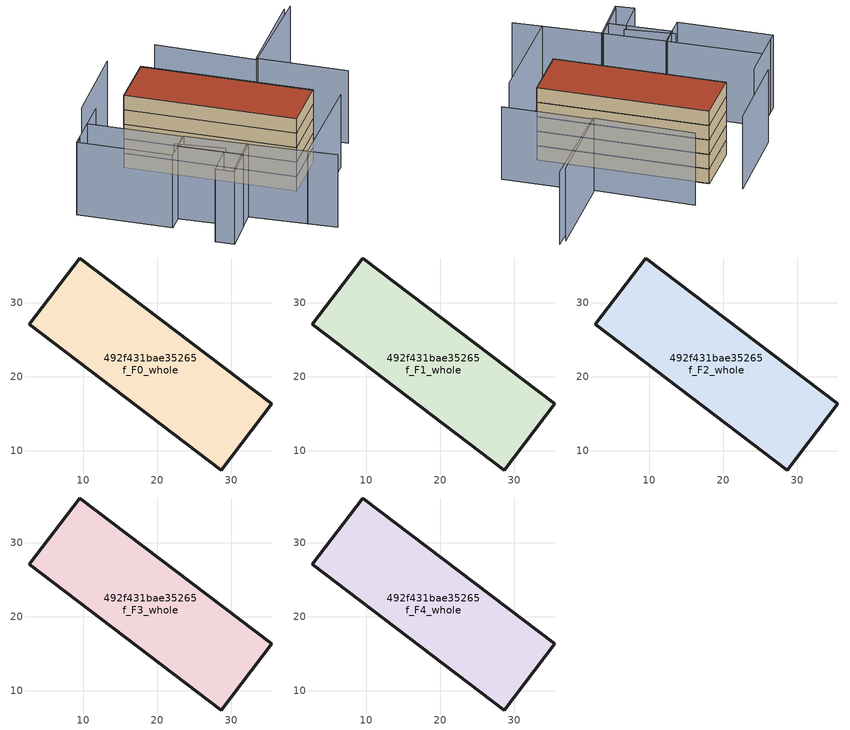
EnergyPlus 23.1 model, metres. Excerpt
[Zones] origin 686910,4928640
492f431bae35265f_F0_whole
 floor ground (EU_floor_Construction): 28.65,7.43 35.45,16.39 9.53,36.06 2.72,27.09 z0
 wall outside (EU_wall_Construction): 9.53,36.06 35.45,16.39 28.65,7.43 2.72,27.09 9.53,36.06 z0:3
492f431bae35265f_F1_whole
 floor to 492f431bae35265f_F0_whole (EU_floor_Construction): 28.65,7.43 35.45,16.39 9.53,36.06 2.72,27.09 z3
 wall outside (EU_wall_Construction): 9.53,36.06 35.45,16.39 28.65,7.43 2.72,27.09 9.53,36.06 z3:6
492f431bae35265f_F2_whole
 floor to 492f431bae35265f_F1_whole (EU_floor_Construction): 28.65,7.43 35.45,16.39 9.53,36.06 2.72,27.09 z6
 wall outside (EU_wall_Construction): 9.53,36.06 35.45,16.39 28.65,7.43 2.72,27.09 9.53,36.06 z6:9
492f431bae35265f_F3_whole
 floor to 492f431bae35265f_F2_whole (EU_floor_Construction): 28.65,7.43 35.45,16.39 9.53,36.06 2.72,27.09 z9
 wall outside (EU_wall_Construction): 9.53,36.06 35.45,16.39 28.65,7.43 2.72,27.09 9.53,36.06 z9:12
492f431bae35265f_F4_whole
 floor to 492f431bae35265f_F3_whole (EU_floor_Construction): 28.65,7.43 35.45,16.39 9.53,36.06 2.72,27.09 z12
 wall outside (EU_wall_Construction): 9.53,36.06 35.45,16.39 28.65,7.43 2.72,27.09 9.53,36.06 z12:15
 roof outside (EU_roof_Construction): 35.45,16.39 28.65,7.43 2.72,27.09 9.53,36.06 z15
shading: 4.6,6.93 12.63,1.87 / 11.27,-5.96 16.82,1.96 / 16.82,1.96 30.68,-7.74 / 26.11,-4.61 39.44,12.89 / 43.97,20.83 30.19,31.26 / 30.19,31.26 41.61,46.35 / 4.64,39.99 -6.06,25.64 / 43.09,47.17 30.12,30.76 / 30.12,30.76 14.92,42.77 / -3.82,24.3 -10.92,14.78 / 11.87,0.74 14.8,-1.31 / 14.8,-1.31 10.97,-6.78 / 10.97,-6.78 8.04,-4.73 / 8.04,-4.73 11.87,0.74 / 7.03,8.9 17.02,1.82 / 17.02,1.82 14.78,-1.33 / 14.78,-1.33 4.8,5.75 / 4.8,5.75 7.03,8.9 / -7.29,19.63 7.16,8.8 / 7.16,8.8 2.83,3.01 / 2.83,3.01 -11.63,13.84 / -11.63,13.84 -7.29,19.63 z0:15
[Building]
EU S2 Campaign: North Axis=0; Terrain=City; Solar Distribution=FullExterior
[Site:Location]
Bologna: Latitude=44.5; Longitude=11.25; Time Zone=1; Elevation=37
[SizingPeriod:WeatherFileDays]
AnnualSizingPeriod: Begin Month=1; Begin Day of Month=1; End Month=12; End Day of Month=31; Day of Week for Start Day=Monday; Use Weather File Daylight Saving Period=No; Use Weather File Rain and Snow Indicators=No
[MATERIAL]
EU_InternalMass_Material: Roughness=MediumRough; Thickness=0.1; Conductivity=1; Density=1800; Specific Heat=900; Thermal Absorptance=0.9; Solar Absorptance=0.7; Visible Absorptance=0.7
[MATERIAL:NOMASS] Roughness=MediumRough; Thermal Absorptance=0.9; Solar Absorptance=0.7; Visible Absorptance=0.7
Name | Thermal Resistance
EU_wall_NoMass | 0.779417
EU_roof_NoMass | 0.435466
EU_floor_NoMass | 0.588222
[CONSTRUCTION]
EU_wall_Construction: EU_wall_NoMass
EU_roof_Construction: EU_roof_NoMass
EU_floor_Construction: EU_floor_NoMass
EU_InternalMass_Construction: EU_InternalMass_Material
[ZONE] Type=1; Multiplier=1; Ceiling Height=autocalculate; Volume=1098.5; Floor Area=autocalculate; Part of Total Floor Area=Yes
492f431bae35265f_F0_whole; 492f431bae35265f_F1_whole; 492f431bae35265f_F2_whole; 492f431bae35265f_F3_whole; 492f431bae35265f_F4_whole
[INTERNALMASS] Construction=EU_InternalMass_Construction; Surface Area=366.166
Name | Zone or ZoneList
492f431bae35265f_F0_whole_EU_InternalMass | 492f431bae35265f_F0_whole
492f431bae35265f_F1_whole_EU_InternalMass | 492f431bae35265f_F1_whole
492f431bae35265f_F2_whole_EU_InternalMass | 492f431bae35265f_F2_whole
492f431bae35265f_F3_whole_EU_InternalMass | 492f431bae35265f_F3_whole
492f431bae35265f_F4_whole_EU_InternalMass | 492f431bae35265f_F4_whole
[OTHEREQUIPMENT] Fuel Type=Electricity; Design Level Calculation Method=Watts/Area; Power per Zone Floor Area=1; Fraction Latent=0; Fraction Radiant=0; Fraction Lost=0; Carbon Dioxide Generation Rate=0; EndUse Subcategory=EU_Step8_InternalGains
Name | Zone or ZoneList or Space or SpaceList | Schedule
EU_Step8_InternalGain_492f431bae35265f_F0_whole_f000 | 492f431bae35265f_F0_whole | EU_Step8_GainSchedule_492f431bae35265f_F0_whole_f000
EU_Step8_InternalGain_492f431bae35265f_F1_whole_f000 | 492f431bae35265f_F1_whole | EU_Step8_GainSchedule_492f431bae35265f_F1_whole_f000
EU_Step8_InternalGain_492f431bae35265f_F2_whole_f000 | 492f431bae35265f_F2_whole | EU_Step8_GainSchedule_492f431bae35265f_F2_whole_f000
EU_Step8_InternalGain_492f431bae35265f_F3_whole_f000 | 492f431bae35265f_F3_whole | EU_Step8_GainSchedule_492f431bae35265f_F3_whole_f000
EU_Step8_InternalGain_492f431bae35265f_F4_whole_f000 | 492f431bae35265f_F4_whole | EU_Step8_GainSchedule_492f431bae35265f_F4_whole_f000
[ZONEVENTILATION:DESIGNFLOWRATE] Schedule=EU_AlwaysOn; Design Flow Rate Calculation Method=AirChanges/Hour; Air Changes per Hour=0.712058; Ventilation Type=Natural; Fan Pressure Rise=0; Fan Total Efficiency=1; Constant Term Coefficient=1; Temperature Term Coefficient=0; Velocity Term Coefficient=0; Velocity Squared Term Coefficient=0; Minimum Indoor Temperature=-100; Maximum Indoor Temperature=100; Delta Temperature=-100; Minimum Outdoor Temperature=-100; Maximum Outdoor Temperature=100; Maximum Wind Speed=40
Name | Zone or ZoneList or Space or SpaceList
EU_ConstantAir_492f431bae35265f_F0_whole | 492f431bae35265f_F0_whole
EU_ConstantAir_492f431bae35265f_F1_whole | 492f431bae35265f_F1_whole
EU_ConstantAir_492f431bae35265f_F2_whole | 492f431bae35265f_F2_whole
EU_ConstantAir_492f431bae35265f_F3_whole | 492f431bae35265f_F3_whole
EU_ConstantAir_492f431bae35265f_F4_whole | 492f431bae35265f_F4_whole
[HVACTEMPLATE:THERMOSTAT] Constant Heating Setpoint=20; Constant Cooling Setpoint=50
EU_HeatOnly_492f431bae35265f_F0_whole; EU_HeatOnly_492f431bae35265f_F1_whole; EU_HeatOnly_492f431bae35265f_F2_whole; EU_HeatOnly_492f431bae35265f_F3_whole; EU_HeatOnly_492f431bae35265f_F4_whole
[HVACTEMPLATE:ZONE:IDEALLOADSAIRSYSTEM] System Availability Schedule=EU_AlwaysOn; Maximum Heating Supply Air Temperature=50; Minimum Cooling Supply Air Temperature=13; Maximum Heating Supply Air Humidity Ratio=0.0156; Minimum Cooling Supply Air Humidity Ratio=0.0077; Heating Limit=NoLimit; Cooling Limit=NoLimit; Heating Availability Schedule=EU_AlwaysOn; Cooling Availability Schedule=EU_CoolingOff; Dehumidification Control Type=ConstantSensibleHeatRatio; Cooling Sensible Heat Ratio=0.7; Dehumidification Setpoint=60; Humidification Control Type=None; Humidification Setpoint=30; Outdoor Air Method=None; Outdoor Air Flow Rate per Person=0.00944; Outdoor Air Flow Rate per Zone Floor Area=0; Outdoor Air Flow Rate per Zone=0; Demand Controlled Ventilation Type=None; Outdoor Air Economizer Type=NoEconomizer; Heat Recovery Type=None; Sensible Heat Recovery Effectiveness=0.7; Latent Heat Recovery Effectiveness=0.65
Name | Template Thermostat
492f431bae35265f_F0_whole | EU_HeatOnly_492f431bae35265f_F0_whole
492f431bae35265f_F1_whole | EU_HeatOnly_492f431bae35265f_F1_whole
492f431bae35265f_F2_whole | EU_HeatOnly_492f431bae35265f_F2_whole
492f431bae35265f_F3_whole | EU_HeatOnly_492f431bae35265f_F3_whole
492f431bae35265f_F4_whole | EU_HeatOnly_492f431bae35265f_F4_whole
[SIZING:ZONE] Zone Cooling Design Supply Air Temperature Input Method=SupplyAirTemperature; Zone Cooling Design Supply Air Temperature=13; Zone Heating Design Supply Air Temperature Input Method=SupplyAirTemperature; Zone Heating Design Supply Air Temperature=50; Zone Cooling Design Supply Air Humidity Ratio=0.008; Zone Heating Design Supply Air Humidity Ratio=0.008; Cooling Design Air Flow Method=DesignDay; Cooling Design Air Flow Rate=0; Cooling Minimum Air Flow per Zone Floor Area=0.000762; Cooling Minimum Air Flow=0; Cooling Minimum Air Flow Fraction=0.2; Heating Design Air Flow Method=DesignDay; Heating Design Air Flow Rate=0; Heating Maximum Air Flow per Zone Floor Area=0.002032; Heating Maximum Air Flow=0.141576; Heating Maximum Air Flow Fraction=0.3; Account for Dedicated Outdoor Air System=No; Dedicated Outdoor Air System Control Strategy=NeutralSupplyAir; Dedicated Outdoor Air Low Setpoint Temperature for Design=autosize; Dedicated Outdoor Air High Setpoint Temperature for Design=autosize; Zone Load Sizing Method=Sensible Load Only No Latent Load; Zone Latent Cooling Design Supply Air Humidity Ratio Input Method=HumidityRatioDifference; Zone Cooling Design Supply Air Humidity Ratio Difference=0.005; Zone Latent Heating Design Supply Air Humidity Ratio Input Method=HumidityRatioDifference; Zone Humidification Design Supply Air Humidity Ratio Difference=0.005
492f431bae35265f_F0_whole; 492f431bae35265f_F1_whole; 492f431bae35265f_F2_whole; 492f431bae35265f_F3_whole; 492f431bae35265f_F4_whole
[SCHEDULE:CONSTANT]
Name | Hourly Value
EU_AlwaysOn | 1
EU_CoolingOff | 0
[SCHEDULE:FILE] Column Number=1; Rows to Skip at Top=0; Number of Hours of Data=8760; Column Separator=Comma; Interpolate to Timestep=No; Minutes per Item=60; Adjust Schedule for Daylight Savings=Yes
Name | File
EU_Step8_GainSchedule_492f431bae35265f_F0_whole_f000 | ../../schedules/492f431bae35265f/492f431bae35265f_F0_whole_f000_gain.csv
EU_Step8_GainSchedule_492f431bae35265f_F1_whole_f000 | ../../schedules/492f431bae35265f/492f431bae35265f_F1_whole_f000_gain.csv
EU_Step8_GainSchedule_492f431bae35265f_F2_whole_f000 | ../../schedules/492f431bae35265f/492f431bae35265f_F2_whole_f000_gain.csv
EU_Step8_GainSchedule_492f431bae35265f_F3_whole_f000 | ../../schedules/492f431bae35265f/492f431bae35265f_F3_whole_f000_gain.csv
EU_Step8_GainSchedule_492f431bae35265f_F4_whole_f000 | ../../schedules/492f431bae35265f/492f431bae35265f_F4_whole_f000_gain.csv
